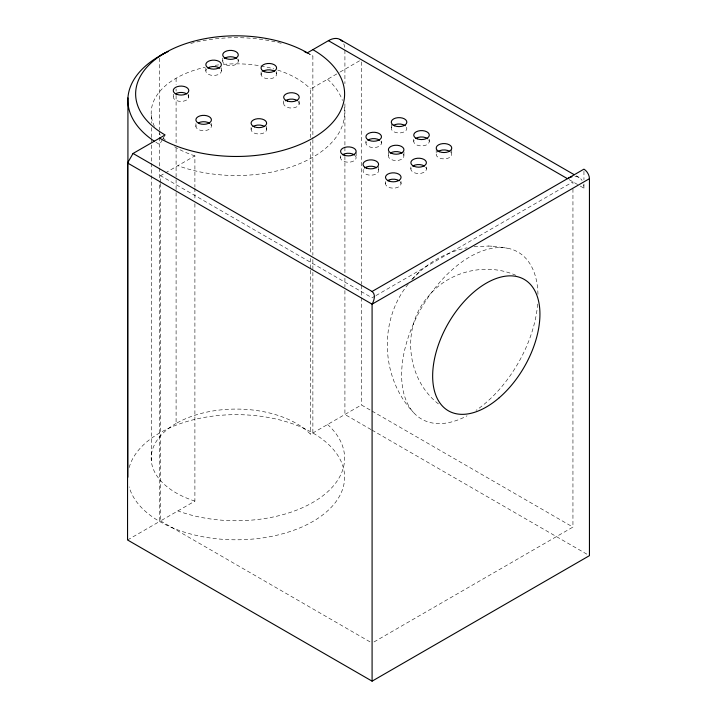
<?xml version="1.0" encoding="UTF-8"?>
<svg xmlns="http://www.w3.org/2000/svg" width="717" height="717" viewBox="0 0 717 717"><rect width="100%" height="100%" fill="white"/><g stroke="black" fill="none" stroke-linecap="round" stroke-linejoin="round"><path stroke-width="0.54" stroke-dasharray="3.58 2.69" d="M162.347 139.725L159.595 144.484A108.375 62.576 0 0 1 154.083 141.061M162.893 138.775L164.543 135.916M408.188 284.174C378.262 320.813 380.933 378.486 413.601 412.58M411.737 279.693L415.071 276.269M416.093 275.247C429.743 261.149 447.937 251.649 467.143 247.813M412.463 278.949L419.23 272.03M160.545 182.387L160.545 175.683L164.399 173.46M165.367 172.905L194.899 155.858L194.899 187.137M310.56 137.628L310.56 89.078L339.168 72.56M340.136 71.996L361.413 59.717M374.982 296.148L372.087 297.815L160.545 175.683M375.95 295.583L572.946 181.849L572.946 186.321M127.554 539.973L159.595 521.474L159.595 181.302M160.545 183.507L160.545 520.927L194.899 501.093L194.899 201.163M176.095 192.577L176.095 423.46A85.054 49.106 0 0 1 310.56 434.314L361.413 404.962L371.065 410.536M374.014 641.939L572.946 527.085L572.946 187.433M474.134 246.738L488.761 246.03M493.117 246.263L507.349 248.199M488.474 246.03L494.004 246.29M515.881 275.337C486.108 262.135 448.304 271.196 428.022 296.757C400.776 327.642 406.414 379.849 439.252 404.54M576.226 175.853L579.112 177.52M569.083 179.617L579.363 185.551M580.277 186.079L583.943 188.204L583.943 183.964M372.033 411.092L572.946 527.085M371.012 429.546L344.913 414.48L344.913 288.207M371.98 430.11L587.51 554.546M160.545 520.927L371.119 642.495M307.378 52.825L312.872 55.998L312.872 138.462M583.943 171.264L583.943 179.734M451.755 149.109L451.755 154.406M436.205 149.109L436.205 154.406M429.295 139.313L429.295 141.437M426.409 166.918L426.409 169.042M413.745 139.313L413.745 141.437M410.859 166.918L410.859 169.042M403.949 151.834L403.949 156.064M401.063 181.553L401.063 183.669M391.276 124.229L391.276 128.468M388.39 151.834L388.39 156.064M385.513 181.553L385.513 183.669M381.48 140.98L381.48 143.095M378.594 166.469L378.594 170.7M365.93 140.98L365.93 143.095M361.413 61.958L361.413 284.291M361.413 285.411L361.413 296.578M361.413 297.698L361.413 404.962M356.134 152.443L356.134 157.731M344.913 50.199L344.913 83.719M344.913 103.831L344.913 146.295M344.913 147.415L344.913 151.887M344.913 156.351L344.913 273.688M344.913 278.151L344.913 287.096M340.584 155.616L340.584 157.731M312.872 139.537L312.872 255.198M312.872 259.482L312.872 271.268M312.872 272.335L312.872 432.978M310.56 141.939L310.56 254.141M310.56 258.461L310.56 269.242M310.56 270.327L310.56 434.314M299.15 100.972L299.15 104.153M283.735 100.864L283.735 102.979M276.529 71.592L276.529 73.717M266.634 126.335L266.634 129.508M261.113 71.709L261.113 74.882M251.084 127.393L251.084 129.508M238.286 59.108L238.286 61.223M222.736 58.05L222.736 61.223M221.392 67.801L221.392 70.974M211.363 123.485L211.363 125.6M205.833 67.801L205.833 70.974M195.938 123.602L195.938 126.775M194.899 188.221L194.899 199.012M188.732 94.33L188.732 97.512M176.095 78.216L176.095 84.696M176.095 89.007L176.095 91.167M176.095 95.478L176.095 142.952M176.095 148.347L176.095 178.551M176.095 179.635L176.095 191.502M173.317 94.223L173.317 96.338M159.595 58.14L159.595 129.894M159.595 130.969L159.595 136.32M159.595 137.395L159.595 166.98M159.595 168.047L159.595 180.227M151.287 115.329L151.287 123.145M151.287 127.617L151.287 137.673M151.287 138.784L151.287 162.248M151.287 163.368L151.287 174.545M151.287 175.656L151.287 460.565M194.899 501.093A85.054 49.106 0 0 1 176.095 423.46M194.899 155.858A85.054 49.106 0 0 1 174.661 146.815M165.358 140.084A85.054 49.106 0 0 1 163.135 138.04M160.366 135.137A85.054 49.106 0 0 1 159.111 133.64M154.415 126.344A85.054 49.106 0 0 1 204.847 67.308M215.154 65.372A85.054 49.106 0 0 1 219.232 64.826M223.399 64.396A85.054 49.106 0 0 1 273.813 68.895M277.775 70.096A85.054 49.106 0 0 1 310.56 89.078M327.57 424.491A108.375 62.576 0 0 1 312.872 502.42A108.375 62.576 0 0 1 177.888 510.907M344.178 107.335A108.375 62.576 0 0 1 292.518 166.416A108.375 62.576 0 0 1 177.888 165.672M327.57 79.255A108.375 62.576 0 0 1 342.43 100.452M537.956 294.32A96.41 55.657 -60 0 0 489.657 248.808L486.296 249.677A96.41 55.657 -60 0 0 453.305 268.723L449.944 271.743A96.41 55.657 -60 0 0 401.628 374.937A96.41 55.657 -60 0 0 449.944 422.349L453.305 421.479A96.41 55.657 -60 0 0 467.027 415.833M537.651 304.044A96.41 55.657 -60 0 1 489.657 399.414L486.296 402.434A96.41 55.657 -60 0 1 476.043 410.366M129.159 467.574A108.375 62.576 0 0 1 295.198 424.724A108.375 62.576 0 0 1 295.198 529.729A108.375 62.576 0 0 1 129.159 486.879M190.785 43.441A108.375 62.576 0 0 1 281.682 43.441M306.93 52.816A108.375 62.576 0 0 1 312.872 55.998M237.578 59.359A7.779 4.49 0 0 1 230.784 65.713A7.779 4.49 0 0 1 223.22 59.654M221.212 70.024A7.779 4.49 0 0 1 212.779 75.437A7.779 4.49 0 0 1 206.541 69.11M187.935 94.868A7.779 4.49 0 0 1 181.114 101.411A7.779 4.49 0 0 1 174.034 94.958M210.646 124.229A7.779 4.49 0 0 1 208.163 129.84A7.779 4.49 0 0 1 198.152 129.365A7.779 4.49 0 0 1 197.318 123.584M266.141 127.94A7.779 4.49 0 0 1 258.577 133.989A7.779 4.49 0 0 1 251.784 127.644M298.353 101.509A7.779 4.49 0 0 1 292.088 108.034A7.779 4.49 0 0 1 284.04 102.199M276.036 72.632A7.779 4.49 0 0 1 268.732 78.789A7.779 4.49 0 0 1 261.669 72.534M406.521 127.196A7.779 4.49 0 0 1 398.222 132.932A7.779 4.49 0 0 1 392.235 126.317M380.996 141.527A7.779 4.49 0 0 1 373.432 147.585A7.779 4.49 0 0 1 366.638 141.231M355.435 155.867A7.779 4.49 0 0 1 348.363 162.221A7.779 4.49 0 0 1 341.283 155.867M428.802 139.869A7.779 4.49 0 0 1 421.515 145.927A7.779 4.49 0 0 1 414.229 139.869M403.241 154.2A7.779 4.49 0 0 1 396.169 160.554A7.779 4.49 0 0 1 389.098 154.2M378.28 169.436A7.779 4.49 0 0 1 370.823 175.19A7.779 4.49 0 0 1 363.358 169.436M450.805 152.255A7.779 4.49 0 0 1 444.809 158.869A7.779 4.49 0 0 1 436.519 153.133M425.71 167.169A7.779 4.49 0 0 1 418.907 173.523A7.779 4.49 0 0 1 411.352 167.464M400.355 181.804A7.779 4.49 0 0 1 393.283 188.159A7.779 4.49 0 0 1 386.212 181.804M575.025 176.427A23.329 13.471 -60 0 1 582.105 180.514M583.674 184.896A23.329 13.471 -60 0 1 583.943 188.204M343.757 43.854A23.329 13.471 -60 0 1 344.85 48.523"/><path stroke-width="1.08" d="M127.859 477.226L127.931 97.906M133.057 153.465L372.087 291.469L583.943 169.149A7.779 4.49 60 0 1 589.446 178.676L589.446 555.657L372.087 681.15L127.554 539.973L127.554 162.983L133.057 153.465L165.098 134.966A100.604 58.086 0 0 1 165.098 52.825A100.604 58.086 0 0 1 307.369 52.825M159.595 55.998L165.098 52.825M307.378 52.825L328.422 40.672A23.329 13.471 -60 0 1 342.224 41.326M589.446 178.676L372.087 304.169L127.554 162.983M340.082 39.516L574.29 174.742M328.422 40.672L567.452 178.676A23.329 13.471 -60 0 1 571.987 176.794M372.087 291.469C376.049 294.499 374.14 300.513 372.087 304.169L372.087 681.15M154.083 141.061A108.375 62.576 0 0 1 168.208 51.534M304.259 51.534A108.375 62.576 0 0 1 306.93 52.816M312.872 49.652A108.375 62.576 0 0 1 312.872 138.139A108.375 62.576 0 0 1 159.595 138.139M224.287 58.534A7.779 4.49 0 0 1 236.735 58.534M207.733 68.034A7.779 4.49 0 0 1 219.832 68.285M175.271 93.9A7.779 4.49 0 0 1 186.653 93.819M198.421 122.867A7.779 4.49 0 0 1 209.758 123.414M252.984 126.568A7.779 4.49 0 0 1 264.734 126.568M285.33 100.792A7.779 4.49 0 0 1 297.438 100.703M262.825 71.44A7.779 4.49 0 0 1 274.575 71.279M393.176 125.529A7.779 4.49 0 0 1 405.284 125.771M367.83 140.156A7.779 4.49 0 0 1 379.589 140.156M342.484 154.791A7.779 4.49 0 0 1 354.583 155.042M415.645 138.498A7.779 4.49 0 0 1 427.744 138.74M390.29 153.124A7.779 4.49 0 0 1 402.049 153.124M364.594 168.011A7.779 4.49 0 0 1 376.703 167.76M437.755 151.708A7.779 4.49 0 0 1 449.855 151.466M412.759 166.093A7.779 4.49 0 0 1 424.509 166.093M387.404 180.729A7.779 4.49 0 0 1 399.163 180.729M499.229 397.747A75.859 43.8 -60 0 0 524.916 279.818A75.859 43.8 -60 0 0 434.744 357.747A75.859 43.8 -60 0 0 499.229 397.747M226.151 58.588A7.779 4.49 0 0 0 238.268 55.191A7.779 4.49 0 0 0 227.11 50.835A7.779 4.49 0 0 0 226.151 58.588M209.256 68.348A7.779 4.49 0 0 0 221.365 64.951A7.779 4.49 0 0 0 210.215 60.586A7.779 4.49 0 0 0 209.256 68.348M176.982 94.402A7.779 4.49 0 0 0 188.804 90.683A7.779 4.49 0 0 0 177.296 86.632A7.779 4.49 0 0 0 176.982 94.402M199.443 123.611A7.779 4.49 0 0 0 211.416 120.053A7.779 4.49 0 0 0 200.088 115.849A7.779 4.49 0 0 0 199.443 123.611M254.499 126.873A7.779 4.49 0 0 0 266.616 123.476A7.779 4.49 0 0 0 255.458 119.121A7.779 4.49 0 0 0 254.499 126.873M287.4 101.043A7.779 4.49 0 0 0 299.222 97.324A7.779 4.49 0 0 0 287.714 93.273A7.779 4.49 0 0 0 287.4 101.043M264.618 71.727A7.779 4.49 0 0 0 276.592 68.16A7.779 4.49 0 0 0 265.254 63.956A7.779 4.49 0 0 0 264.618 71.727M394.7 125.834A7.779 4.49 0 0 0 406.817 122.437A7.779 4.49 0 0 0 395.659 118.081A7.779 4.49 0 0 0 394.7 125.834M369.345 140.469A7.779 4.49 0 0 0 381.462 137.072A7.779 4.49 0 0 0 370.313 132.708A7.779 4.49 0 0 0 369.345 140.469M343.999 155.105A7.779 4.49 0 0 0 356.116 151.708A7.779 4.49 0 0 0 344.958 147.344A7.779 4.49 0 0 0 343.999 155.105M417.16 138.802A7.779 4.49 0 0 0 429.277 135.405A7.779 4.49 0 0 0 418.119 131.05A7.779 4.49 0 0 0 417.16 138.802M391.814 153.438A7.779 4.49 0 0 0 403.931 150.041A7.779 4.49 0 0 0 392.773 145.685A7.779 4.49 0 0 0 391.814 153.438M366.468 168.074A7.779 4.49 0 0 0 378.576 164.677A7.779 4.49 0 0 0 367.427 160.312A7.779 4.49 0 0 0 366.468 168.074M439.62 151.771A7.779 4.49 0 0 0 451.737 148.374A7.779 4.49 0 0 0 440.588 144.018A7.779 4.49 0 0 0 439.62 151.771M414.274 166.407A7.779 4.49 0 0 0 426.391 163.01A7.779 4.49 0 0 0 415.233 158.654A7.779 4.49 0 0 0 414.274 166.407M388.928 181.042A7.779 4.49 0 0 0 401.045 177.646A7.779 4.49 0 0 0 389.887 173.281A7.779 4.49 0 0 0 388.928 181.042"/></g></svg>
